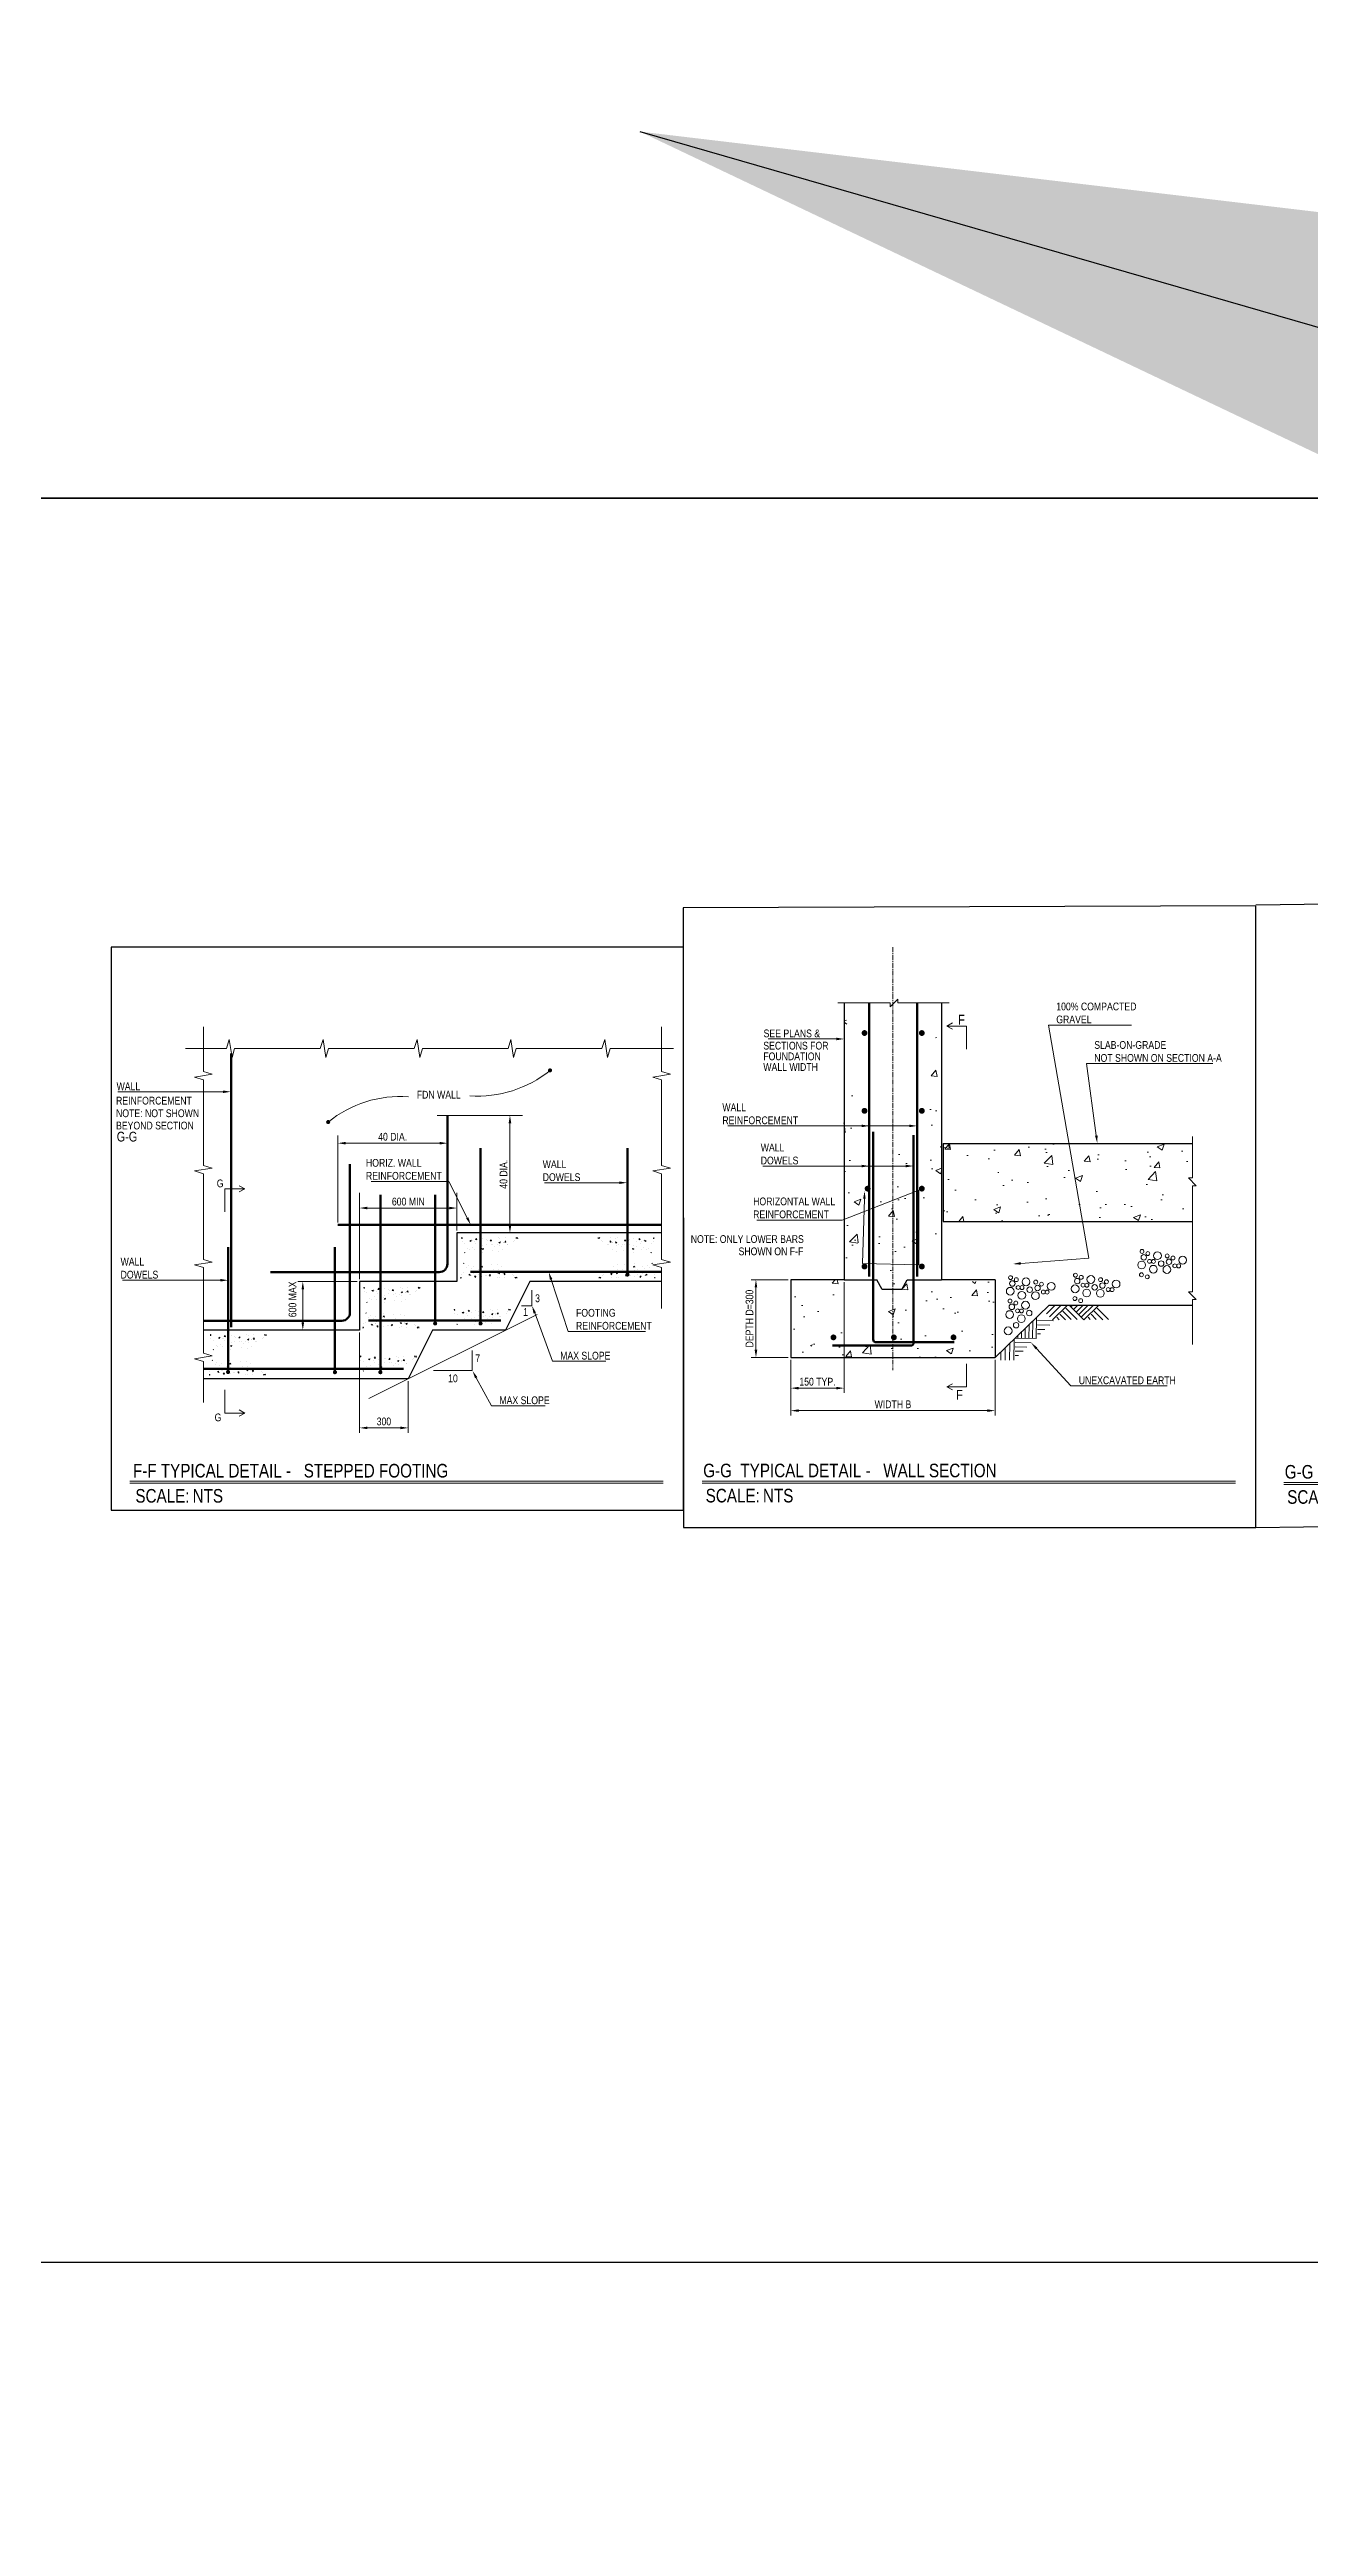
# Model space of a CAD drawing. Header units: millimetres. Extents: x -31954 to 493870, y 99509 to 604061.
# Drawn here: x 394642 to 397881, y 439497 to 445863 of the extents above; entities that cross this region are included whole.
import ezdxf
from ezdxf import colors
from ezdxf.entities.mleader import LeaderData, LeaderLine
from ezdxf.math import Vec2, Vec3

# ---------------------------------------------------------------- set-up
doc = ezdxf.new("R2010")
doc.units = ezdxf.units.MM
doc.header["$LTSCALE"] = 10
doc.linetypes.add('Center', pattern=[2, 1.25, -0.25, 0.25, -0.25])
for name, color, linetype, lineweight in [('A-ANNOTATIONS', 1, 'Continuous', 9), ('S-ANNOTATIONS', 1, 'Continuous', 9), ('S-FOOTING', 2, 'Continuous', 25), ('S-FOUNDATION', 1, 'Continuous', 25), ('S-GRID', 6, 'Center', 9), ('S-HATCH', 9, 'Continuous', 0), ('S-REINF', 6, 'Continuous', 60), ('S-STEEL INSTRUCTIONS', 170, 'Continuous', 9)]:
    doc.layers.add(name, color=color, linetype=linetype, lineweight=lineweight)
doc.styles.add('001 Title Text', font='arial.ttf', dxfattribs={"width": 0.8, "height": 3.5})
doc.styles.add('Anno Text High', font='arial.ttf', dxfattribs={"width": 0.8, "height": 2.5})
doc.styles.add('AnnoText', font='arial.ttf', dxfattribs={"width": 0.8, "height": 2})
doc.styles.add('Revit_Arial', font='arial.ttf')
doc.dimstyles.new('DIM', dxfattribs={"dimscale": 1000, "dimtxt": 2, "dimasz": 2, "dimexe": 0.787402, "dimexo": 0.492126, "dimtad": 1, "dimdec": 0, "dimzin": 0, "dimdsep": 46, "dimtxsty": 'Revit_Arial', "dimcen": 0, "dimazin": 0, "dimtfac": 1, "dimtdec": 0, "dimtix": 1, "dimtmove": 0, "dimatfit": 3, "dimfxl": 1, "dimtvp": 1, "dimtfill": 1, "dimtolj": 1, "dimtzin": 0, "dimarcsym": 2})
pattern_1 = [(50, (389670.12, 365782.84), (179.31505, -15.68803), [18.75, -206.25]), (355, (389670.12, 365782.84), (-34.68783, 188.04803), [15, -165]), (100.4514, (389685.06, 365781.53), (144.62735, 172.3599), [15.93505, -175.28553]), (46.1842, (389670.12, 365832.84), (266.81026, -41.37975), [28.125, -309.375]), (96.6356, (389692.35, 365829.4), (233.6657, 243.5295), [23.9026, -262.92825]), (351.1842, (389670.12, 365832.84), (233.6655, 243.52965), [22.5, -247.5]), (21, (389695.12, 365820.34), (149.22676, -100.65472), [18.75, -206.25]), (326, (389695.12, 365820.34), (60.82883, 181.2875), [15, -165]), (71.4514, (389707.55, 365811.95), (210.05566, 80.63262), [15.93505, -175.28553]), (37.5, (389670.117, 365782.84), (3.039964, 83.223463), [0, -163, 0, -167.5, 0, -165.625]), (7.5, (389670.12, 365782.84), (65.76738, 98.60293), [0, -95.5, 0, -159.25, 0, -63.125]), (327.5, (389614.37, 365782.84), (133.45561, -5.63872), [0, -62.5, 0, -195, 0, -258.75]), (317.5, (389589.37, 365782.84), (145.79654, 25.02625), [0, -81.25, 0, -129.5, 0, -183.75])]

# ---------------------------------------------------------------- blocks, each defined once
blk = doc.blocks.new('*X326')
at = {"color": 0}
for p, q in [((1180.71, 907.05), (1180.75, 907.09)), ((1180.71, 906.87), (1180.87, 906.86)), ((1180.81, 906.07), (1180.81, 906.07)), ((1180.87, 906.86), (1180.83, 907.09)), ((1181.47, 905.69), (1181.47, 905.69)), ((1182.74, 906.27), (1183.09, 906.4)), ((1182.74, 906.27), (1182.99, 906.1)), ((1182.99, 906.1), (1183.09, 906.4)), ((1183.27, 904.72), (1183.27, 904.72)), ((1183.33, 906.39), (1183.33, 906.39)), ((1183.86, 906), (1183.86, 906)), ((1183.89, 906), (1183.89, 906)), ((1184.14, 905.58), (1184.14, 905.58)), ((1184.16, 906.57), (1184.4, 906.86)), ((1184.16, 906.57), (1184.46, 906.55)), ((1184.46, 906.54), (1184.4, 906.86)), ((1185.09, 904.91), (1185.09, 904.91)), ((1185.11, 906.16), (1185.11, 906.16)), ((1185.87, 905.1), (1185.87, 905.1)), ((1185.93, 906.76), (1185.93, 906.76)), ((1186.81, 906.51), (1186.81, 906.51)), ((1186.81, 905.47), (1186.81, 905.47)), ((1187.01, 906.41), (1187.01, 906.41)), ((1187.74, 906.26), (1187.99, 906.55)), ((1187.74, 906.26), (1188.04, 906.23)), ((1188.04, 906.23), (1187.99, 906.54)), ((1188, 905.41), (1188, 905.41)), ((1188.44, 905.45), (1188.44, 905.45)), ((1188.85, 904.85), (1188.85, 904.85)), ((1189.47, 905.35), (1189.47, 905.35)), ((1189.72, 907.01), (1189.72, 907.01)), ((1189.92, 905.87), (1190.27, 906)), ((1189.92, 905.87), (1190.17, 905.7)), ((1190.1, 905.02), (1190.1, 905.02)), ((1190.17, 906.83), (1190.17, 906.83)), ((1190.17, 905.7), (1190.27, 906)), ((1190.92, 905.91), (1190.92, 905.91)), ((1190.96, 905.77), (1190.96, 905.77)), ((1191.33, 905.94), (1191.57, 906.23)), ((1191.33, 905.94), (1191.63, 905.92)), ((1191.42, 906.99), (1191.42, 906.99)), ((1191.63, 905.92), (1191.57, 906.23)), ((1192, 905.27), (1192, 905.27)), ((1192.14, 905.24), (1192.14, 905.24)), ((1193.56, 906.14), (1193.56, 906.14)), ((1193.84, 906.41), (1193.84, 906.41)), ((1194.11, 906.9), (1194.3, 907.09)), ((1194.11, 906.9), (1194.56, 906.83)), ((1194.56, 906.83), (1194.53, 907.09)), ((1181.43, 903.33), (1181.51, 903.41)), ((1181.52, 903.33), (1181.51, 903.41)), ((1182.17, 904.41), (1182.17, 904.41)), ((1182.55, 904.02), (1182.55, 904.02)), ((1183.8, 904.19), (1183.8, 904.19)), ((1185.69, 904.44), (1185.69, 904.44)), ((1185.72, 904.26), (1186.07, 904.39)), ((1185.72, 904.26), (1185.97, 904.09)), ((1185.81, 903.43), (1185.81, 903.43)), ((1185.97, 904.09), (1186.07, 904.39)), ((1188.38, 903.78), (1188.38, 903.78)), ((1189.91, 903.66), (1189.91, 903.66)), ((1190.9, 904.1), (1190.9, 904.1))]:
    blk.add_line(p, q, dxfattribs=at)
blk = doc.blocks.new('Soil-2')
at = {"layer": 'S-HATCH'}
for centre, radius in [((4228.9, 76846.5), 10), ((4228.9, 76846.5), 10), ((4243.9, 76836.5), 5), ((4243.9, 76836.5), 5), ((4218.9, 76781.5), 10), ((4218.9, 76781.5), 10), ((4218.9, 76806.5), 5), ((4218.9, 76806.5), 5), ((4223.9, 76821.5), 5), ((4223.9, 76821.5), 5), ((4233.9, 76811.5), 7.07), ((4233.9, 76811.5), 7.07), ((4233.9, 76771.5), 5), ((4233.9, 76771.5), 5), ((4238.9, 76791.5), 7.07), ((4238.9, 76791.5), 7.07), ((4243.9, 76826.5), 5), ((4243.9, 76826.5), 5), ((4253.9, 76806.5), 10), ((4253.9, 76806.5), 10), ((4253.9, 76771.5), 10), ((4253.9, 76771.5), 10), ((4278.9, 76781.5), 10), ((4278.9, 76781.5), 10), ((4293.9, 76771.5), 5), ((4293.9, 76771.5), 5), ((4298.9, 76791.5), 7.07), ((4298.9, 76791.5), 7.07), ((4313.9, 76771.5), 10), ((4313.9, 76771.5), 10), ((4208.9, 76741.5), 5), ((4213.9, 76756.5), 5), ((4213.9, 76756.5), 5), ((4223.9, 76746.5), 7.07), ((4223.9, 76746.5), 7.07), ((4233.9, 76761.5), 5), ((4233.9, 76761.5), 5), ((4243.9, 76741.5), 10), ((4243.9, 76741.5), 10), ((4268.9, 76741.5), 5), ((4268.9, 76741.5), 5), ((4273.9, 76756.5), 5), ((4273.9, 76756.5), 5), ((4283.9, 76746.5), 7.07), ((4283.9, 76746.5), 7.07), ((4293.9, 76761.5), 5), ((4293.9, 76761.5), 5), ((4303.9, 76741.5), 10), ((4303.9, 76741.5), 10), ((4330.9, 76758.5), 7.07), ((4330.9, 76758.5), 7.07), ((4345.9, 76738.5), 10), ((4345.9, 76738.5), 10)]:
    blk.add_circle(centre, radius, dxfattribs=at)
blk = doc.blocks.new('Soil-3')
at = {"layer": 'S-HATCH'}
for centre, radius in [((21, 57.7), 10), ((21, 57.7), 10), ((21.8, 92.7), 5), ((26.4, 77.6), 7.07), ((26.4, 77.6), 7.07), ((36.7, 87.3), 5), ((36.7, 87.3), 5), ((41.2, 67.2), 5), ((41.2, 67.2), 5), ((51.2, 67), 5), ((51.2, 67), 5), ((61.5, 81.8), 10), ((61.5, 81.8), 10), ((71.1, 61.6), 7.07), ((71.1, 61.6), 7.07), ((86.5, 81.2), 5), ((86.5, 81.2), 5), ((91.2, 66.1), 7.07), ((91.2, 66.1), 7.07), ((101.4, 75.9), 5), ((101.4, 75.9), 5), ((126.3, 70.3), 10), ((126.3, 70.3), 10), ((20.4, 32.7), 5), ((20.4, 32.7), 5), ((35.3, 27.4), 5), ((35.3, 27.4), 5), ((50.8, 47), 10), ((50.8, 47), 10), ((85.8, 46.2), 10), ((85.8, 46.2), 10), ((106, 55.8), 5), ((106, 55.8), 5), ((116, 55.5), 5), ((116, 55.5), 5)]:
    blk.add_circle(centre, radius, dxfattribs=at)

msp = doc.modelspace()

# ---------------------------------------------------------------- hatches: boundary and pattern name
at = {"layer": 'S-HATCH'}
h = msp.add_hatch(dxfattribs=at)
h.set_pattern_fill('AR-CONC', color=256, scale=25, style=0)
h.set_pattern_definition(pattern_1)
edge = h.paths.add_edge_path()
edge.add_line((396684.6, 443412.7), (396684.6, 442701.5))
edge.add_line((396954.1, 443412.7), (396822.7, 443412.7))
edge.add_line((396822.7, 443412.7), (396822.7, 443422.8))
edge.add_line((396822.7, 443422.8), (396802.5, 443402.6))
edge.add_line((396802.5, 443402.6), (396802.5, 443412.7))
edge.add_line((396802.5, 443412.7), (396668, 443412.7))
edge.add_line((396934.6, 443412.7), (396934.6, 442701.5))
edge.add_line((396832.6, 442676.5), (396782.6, 442676.5))
h = msp.add_hatch(dxfattribs=at)
h.set_pattern_fill('AR-CONC', color=256, scale=25, style=0)
h.set_pattern_definition(pattern_1)
edge = h.paths.add_edge_path()
edge.add_line((396939, 442851.3), (397579.6, 442851.3))
edge.add_line((396939, 443051.3), (396939, 442851.3))
edge.add_line((396939, 443051.3), (397579.6, 443051.3))
edge.add_line((397579.6, 443069.4), (397579.6, 442963.1))
edge.add_line((397579.6, 442963.1), (397569.5, 442963.1))
edge.add_line((397569.5, 442963.1), (397589.7, 442942.9))
edge.add_line((397589.7, 442942.9), (397579.6, 442942.9))
edge.add_line((397579.6, 442942.9), (397579.6, 442827.4))
h = msp.add_hatch(dxfattribs=at)
h.set_pattern_fill('AR-CONC', color=256, scale=25, style=0)
h.set_pattern_definition(pattern_1)
edge = h.paths.add_edge_path()
edge.add_line((396547.2, 442701.5), (396547.2, 442501.5))
edge.add_line((396684.6, 442701.5), (396547.2, 442701.5))
edge.add_line((396832.6, 442676.5), (396782.6, 442676.5))
edge.add_line((397072.7, 442701.5), (396934.6, 442701.5))
edge.add_line((397072.7, 442701.5), (397072.7, 442501.5))
edge.add_line((396547.2, 442501.5), (397072.7, 442501.5))

# ---------------------------------------------------------------- linework, layer by layer
at = {"layer": 'A-ANNOTATIONS'}
for p, q in [((395670.9, 443123.7), (395837.9, 443123.7)), ((395825.4, 443103.7), (395825.4, 442841.6)), ((395383.4, 442848.7), (395383.4, 443064.8)), ((395403.4, 443052.3), (395644.6, 443052.3)), ((395664.6, 443022.9), (395664.6, 443064.8)), ((395695.6, 442821.6), (395837.9, 442821.6)), ((395432.8, 442696.6), (395280.5, 442696.6)), ((395293, 442676.6), (395293, 442591.6)), ((395432.8, 442571.6), (395280.5, 442571.6))]:
    msp.add_line(p, q, dxfattribs=at)
for points in [[(395822.1, 443103.7), (395828.8, 443103.7), (395825.4, 443123.7)], [(395403.4, 443055.7), (395403.4, 443049), (395383.4, 443052.3)], [(395644.6, 443055.7), (395644.6, 443049), (395664.6, 443052.3)], [(395822.1, 442841.6), (395828.8, 442841.6), (395825.4, 442821.6)], [(395289.7, 442676.6), (395296.3, 442676.6), (395293, 442696.6)], [(395289.7, 442591.6), (395296.3, 442591.6), (395293, 442571.6)]]:
    msp.add_solid(points, dxfattribs=at)
at = {"layer": 'Defpoints'}
for points in [[(392989.9, 444709.7), (401632.2, 444709.7), (401632.2, 449243.1), (392989.9, 449243.1)], [(392989.9, 440176.4), (401632.2, 440176.4), (401632.2, 444709.7), (392989.9, 444709.7)], [(396271.3, 442064.3), (397742.5, 442064.3), (397742.5, 443662.2), (396270.3, 443657.3)], [(394800.1, 442108.9), (396271.3, 442108.9), (396271.3, 443555.8), (394800.1, 443555.8)]]:
    msp.add_lwpolyline(points, close=True, dxfattribs=at)
msp.add_lwpolyline([(397742.5, 442064.3), (399702.9, 442092.2), (399734.6, 443691.7), (397742.5, 443663.8)], dxfattribs=at)
at = {"layer": 'S-ANNOTATIONS'}
for p, q in [((395037.7, 443351.2), (395037.7, 443236.2)), ((396215.4, 443351.2), (396215.4, 443236.2)), ((395060.4, 443229.4), (395014.7, 443222.3)), ((395014.7, 443222.3), (395037.7, 443215.1)), ((395037.7, 443236.2), (395060.4, 443229.4)), ((395037.7, 443215.1), (395037.7, 443109.9)), ((396238.2, 443229.4), (396192.4, 443222.3)), ((396192.4, 443222.3), (396215.4, 443215.1)), ((396215.4, 443236.2), (396238.2, 443229.4)), ((396215.4, 443215.1), (396215.4, 443109.9)), ((395037.7, 443109.9), (395037.7, 442994.9)), ((395857.3, 443123.7), (395638.1, 443123.7)), ((396215.4, 443109.9), (396215.4, 442994.9)), ((395383.4, 443072.4), (395383.4, 442858.4)), ((395060.4, 442988.1), (395014.7, 442981)), ((395014.7, 442981), (395037.7, 442973.8)), ((395037.7, 442994.9), (395060.4, 442988.1)), ((395037.7, 442973.8), (395037.7, 442868.6)), ((396238.2, 442988.1), (396192.4, 442981)), ((396192.4, 442981), (396215.4, 442973.8)), ((396215.4, 442994.9), (396238.2, 442988.1)), ((396215.4, 442973.8), (396215.4, 442868.6)), ((395439, 442924.7), (395439, 442710.7)), ((395439, 442702.8), (395439, 442898.2)), ((395669.3, 442885.7), (395459, 442885.7)), ((395689.3, 442924.7), (395689.3, 442831.1)), ((395689.3, 442827.8), (395689.3, 442898.2)), ((395037.7, 442868.6), (395037.7, 442753.6)), ((396215.4, 442868.6), (396215.4, 442753.6)), ((395060.4, 442746.8), (395014.7, 442739.8)), ((395014.7, 442739.8), (395037.7, 442732.5)), ((395037.7, 442753.6), (395060.4, 442746.8)), ((395037.7, 442732.5), (395037.7, 442627.3)), ((396238.2, 442746.8), (396192.4, 442739.8)), ((396192.4, 442739.8), (396215.4, 442732.5)), ((396215.4, 442753.6), (396238.2, 442746.8)), ((396215.4, 442732.5), (396215.4, 442627.3)), ((396540.9, 442701.5), (396445.3, 442701.5)), ((396684.6, 442695.3), (396684.6, 442410.3)), ((395855, 442634.1), (395881.9, 442634.1)), ((395881.9, 442634.1), (395881.9, 442674.7)), ((396457.8, 442521.5), (396457.8, 442681.5)), ((395037.7, 442627.3), (395037.7, 442512.3)), ((395439, 442566.2), (395439, 442332)), ((395439, 442565.3), (395439, 442308.1)), ((395895, 442611.9), (395462.4, 442395.8)), ((395060.4, 442505.6), (395014.7, 442498.5)), ((395037.7, 442512.3), (395060.4, 442505.6)), ((395728.3, 442467.8), (395728.3, 442519.3)), ((396540.9, 442501.5), (396445.3, 442501.5)), ((395014.7, 442498.5), (395037.7, 442491.2)), ((395037.7, 442491.2), (395037.7, 442386)), ((395564, 442440.3), (395564, 442308.1)), ((395628.7, 442467.8), (395728.3, 442467.8)), ((396547.2, 442495.3), (396547.2, 442352.4)), ((396547.2, 442495.3), (396547.2, 442410.3)), ((397072.7, 442495.3), (397072.7, 442352.4)), ((395564, 442436.8), (395564, 442332)), ((396567.2, 442422.8), (396664.6, 442422.8)), ((395544, 442320.6), (395459, 442320.6)), ((396567.2, 442364.9), (397052.7, 442364.9)), ((394848.6, 442183.5), (396219.4, 442183.5)), ((396319.8, 442183.5), (397690.6, 442183.5)), ((394848.6, 442178.6), (396219.4, 442178.6)), ((396319.8, 442178.6), (397690.6, 442178.6)), ((397814.5, 442180), (399185.4, 442180)), ((397814.5, 442175.1), (399185.4, 442175.1))]:
    msp.add_line(p, q, dxfattribs=at)
for points in [[(396954.1, 443412.7), (396822.7, 443412.7), (396822.7, 443422.8), (396802.5, 443402.6), (396802.5, 443412.7), (396668, 443412.7)], [(396948.2, 443353.3), (396962.9, 443361.3)], [(396948.2, 443353.3), (396998.9, 443353.3), (396998.9, 443293.9)], [(396948.2, 443353.3), (396962.9, 443345.4)], [(396245.6, 443295.4), (396083, 443295.4), (396076.2, 443272.7), (396069.1, 443318.4), (396061.9, 443295.4), (395956.7, 443295.4), (395841.7, 443295.4), (395834.9, 443272.7), (395827.8, 443318.4), (395820.6, 443295.4), (395715.4, 443295.4), (395600.4, 443295.4), (395593.6, 443272.7), (395586.6, 443318.4), (395579.3, 443295.4), (395474.1, 443295.4), (395359.1, 443295.4), (395352.4, 443272.7), (395345.3, 443318.4), (395338, 443295.4), (395232.8, 443295.4), (395117.8, 443295.4), (395111.1, 443272.7), (395104, 443318.4), (395096.7, 443295.4), (394991.6, 443295.4)], [(397579.6, 443069.4), (397579.6, 442963.1), (397569.5, 442963.1), (397589.7, 442942.9), (397579.6, 442942.9), (397579.6, 442827.4)], [(395143.7, 442935.1), (395093, 442935.1), (395093, 442875.6)], [(395143.7, 442935.1), (395129, 442943)], [(395143.7, 442935.1), (395129, 442927.2)], [(397579.6, 442827.4), (397579.6, 442670.7), (397569.5, 442670.7), (397589.7, 442650.5), (397579.6, 442650.5), (397579.6, 442535)], [(396948.2, 442426.1), (396998.9, 442426.1), (396998.9, 442485.6)], [(395143.7, 442358.7), (395093, 442358.7), (395093, 442418.2)], [(396948.2, 442426.1), (396962.9, 442434)], [(396948.2, 442426.1), (396962.9, 442418.2)], [(395143.7, 442358.7), (395129, 442366.6)], [(395143.7, 442358.7), (395129, 442350.8)]]:
    msp.add_lwpolyline(points, dxfattribs=at)
at = {"layer": 'S-ANNOTATIONS', "const_width": 5.21}
for points in [[(395931.1, 443239.4, 1), (395925.9, 443239.4, 1)], [(395355.6, 443106.7, 1), (395360.8, 443106.7, 1)]]:
    msp.add_lwpolyline(points, format="xyb", close=True, dxfattribs=at)
at = {"layer": 'S-ANNOTATIONS'}
for centre, start, end in [((395742.2, 443469.8), 266.17824, 308.95044), ((395544.5, 442876.2), 86.17824, 128.95044)]:
    msp.add_arc(centre, 296.3, start, end, dxfattribs=at)
for points in [[(395459, 442889), (395459, 442882.3), (395439, 442885.7)], [(395669.3, 442889), (395669.3, 442882.3), (395689.3, 442885.7)], [(396454.4, 442681.5), (396461.1, 442681.5), (396457.8, 442701.5)], [(396454.4, 442521.5), (396461.1, 442521.5), (396457.8, 442501.5)], [(396567.2, 442426.1), (396567.2, 442419.4), (396547.2, 442422.8)], [(396664.6, 442426.1), (396664.6, 442419.4), (396684.6, 442422.8)], [(395459, 442324), (395459, 442317.3), (395439, 442320.6)], [(395544, 442324), (395544, 442317.3), (395564, 442320.6)], [(396567.2, 442368.3), (396567.2, 442361.6), (396547.2, 442364.9)], [(397052.7, 442368.3), (397052.7, 442361.6), (397072.7, 442364.9)]]:
    msp.add_solid(points, dxfattribs=at)
at = {"layer": 'S-FOOTING'}
for p, q in [((395689.3, 442821.6), (395689.3, 442696.6)), ((396215.4, 442821.6), (395689.3, 442821.6)), ((395689.3, 442696.6), (395439, 442696.6)), ((395439, 442696.6), (395439, 442571.6)), ((395876.8, 442696.6), (395814.3, 442571.6)), ((396215.4, 442696.6), (395876.8, 442696.6)), ((396684.6, 442701.5), (396547.2, 442701.5)), ((396547.2, 442701.5), (396547.2, 442501.5)), ((396547.2, 442701.5), (396547.2, 442501.5)), ((396684.6, 442701.5), (396768.7, 442701.5)), ((396782.6, 442676.5), (396768.7, 442701.5)), ((396832.6, 442676.5), (396846.5, 442701.5)), ((396846.5, 442701.5), (396934.6, 442701.5)), ((397072.7, 442701.5), (396934.6, 442701.5)), ((397072.7, 442701.5), (397072.7, 442501.5)), ((396832.6, 442676.5), (396782.6, 442676.5)), ((397072.7, 442501.5), (397211.1, 442636.4)), ((397211.1, 442636.4), (397579.6, 442636.4)), ((395439, 442571.6), (395037.7, 442571.6)), ((395626.5, 442571.6), (395564, 442446.6)), ((395814.3, 442571.6), (395626.5, 442571.6)), ((396547.2, 442501.5), (397072.7, 442501.5)), ((395564, 442446.6), (395037.7, 442446.6))]:
    msp.add_line(p, q, dxfattribs=at)
at = {"layer": 'S-FOUNDATION'}
for p, q in [((396684.6, 443412.7), (396684.6, 442701.5)), ((396934.6, 443412.7), (396934.6, 442701.5)), ((396939, 443051.3), (396939, 442851.3)), ((396939, 443051.3), (397579.6, 443051.3)), ((396939, 442851.3), (397579.6, 442851.3))]:
    msp.add_line(p, q, dxfattribs=at)
at = {"layer": 'S-GRID'}
msp.add_line((396809.9, 443555.8), (396809.9, 442469.3), dxfattribs=at)
at = {"layer": 'S-HATCH'}
for p, q in [((397226.9, 442636.4), (397204.5, 442614)), ((397242.7, 442636.4), (397212.4, 442606.1)), ((397258.5, 442636.4), (397220.3, 442598.2)), ((397254.7, 442628.5), (397283.7, 442599.5)), ((397262.6, 442636.4), (397300.7, 442598.2)), ((397271.9, 442636.4), (397267.2, 442631.8)), ((397285.3, 442636.4), (397273.9, 442625.1)), ((397298.7, 442636.4), (397280.6, 442618.4)), ((397312.1, 442636.4), (397287.3, 442611.7)), ((397325.5, 442636.4), (397294, 442604.9)), ((397338.9, 442636.4), (397300.7, 442598.2)), ((397335.1, 442628.5), (397364.1, 442599.5)), ((397140.6, 442567.1), (397140.4, 442551.1)), ((397150.2, 442576.5), (397149.8, 442550.9)), ((397159.8, 442585.9), (397159.3, 442550.8)), ((397169.4, 442595.2), (397168.8, 442550.7)), ((397179, 442604.6), (397178.3, 442550.6)), ((397181.4, 442573.9), (397200.2, 442573.7)), ((397181.6, 442585.1), (397213.2, 442584.7)), ((397181.7, 442596.2), (397222.8, 442595.7)), ((397231, 442604.8), (397237.6, 442598.2)), ((397238.9, 442612.7), (397253.3, 442598.2)), ((397246.8, 442620.6), (397267.9, 442599.5)), ((397311.4, 442604.8), (397316.8, 442599.5)), ((397319.3, 442612.7), (397332.6, 442599.5)), ((397327.2, 442620.6), (397349.6, 442598.2)), ((397087.4, 442515.3), (397087.2, 442494.9)), ((397098.7, 442526.4), (397098.3, 442494.7)), ((397110.1, 442537.4), (397109.5, 442494.6)), ((397121.4, 442548.4), (397120.7, 442494.4)), ((397123.7, 442506.6), (397133, 442506.5)), ((397123.9, 442517.8), (397144.3, 442517.5)), ((397124, 442528.9), (397153.9, 442528.5)), ((397124.1, 442540.1), (397165.2, 442539.6)), ((397124.3, 442551.3), (397178.3, 442550.6)), ((397131, 442557.8), (397130.9, 442551.2)), ((397181.3, 442562.7), (397188.9, 442562.6))]:
    msp.add_line(p, q, dxfattribs=at)
at = {"layer": 'S-REINF'}
for p, q in [((395664.6, 442741.9), (395664.6, 443123.7)), ((395749.9, 442589), (395749.9, 443039.5)), ((396127.6, 442714.8), (396127.6, 443039.5)), ((395414.3, 442616.9), (395414.3, 442998.7)), ((395492.4, 442463.7), (395492.4, 442919.3)), ((395633.2, 442589.1), (395633.2, 442919.3)), ((395383.4, 442842.5), (396215.4, 442842.5)), ((395100.9, 442464.2), (395100.9, 442785.5)), ((395375.6, 442463.7), (395375.6, 442785.5)), ((395210, 442721), (395643.8, 442721)), ((395724.3, 442722), (396215.4, 442722)), ((395037.7, 442596), (395393.5, 442596)), ((395461.7, 442597), (395801.6, 442597)), ((395037.7, 442472), (395551.4, 442472))]:
    msp.add_line(p, q, dxfattribs=at)
for points in [[(396749, 442709.3), (396749, 443412.7)], [(396872, 442709.3), (396872, 443412.7)], [(395108.5, 442579.3), (395108.5, 443282.8)]]:
    msp.add_lwpolyline(points, dxfattribs=at)
for points, const_width in [([(396740.6, 443335.5, -1), (396733.1, 443335.5, -1)], 7.5), ([(396880.4, 443335.5, 1), (396887.9, 443335.5, 1)], 7.5), ([(396740.6, 443135.5, -1), (396733.1, 443135.5, -1)], 7.5), ([(396880.4, 443135.5, 1), (396887.9, 443135.5, 1)], 7.5), ([(396748.6, 442935.5, -1), (396741.1, 442935.5, -1)], 7.5), ([(396880.4, 442935.5, 1), (396887.9, 442935.5, 1)], 7.5), ([(396125, 442714.8, 1), (396130.2, 442714.8, 1)], 5.21), ([(396740.6, 442735.5, -1), (396733.1, 442735.5, -1)], 7.5), ([(396880.4, 442735.5, 1), (396887.9, 442735.5, 1)], 7.5), ([(395630.6, 442589.1, 1), (395635.8, 442589.1, 1)], 5.21), ([(395747.3, 442589, 1), (395752.5, 442589, 1)], 5.21), ([(396660.7, 442553.2, -1), (396653.2, 442553.2, -1)], 7.5), ([(396816.1, 442553.2, -1), (396808.6, 442553.2, -1)], 7.5), ([(396969.3, 442553.2, -1), (396961.8, 442553.2, -1)], 7.5), ([(395098.3, 442464.2, 1), (395103.6, 442464.2, 1)], 5.21), ([(395373, 442463.7, 1), (395378.2, 442463.7, 1)], 5.21), ([(395489.8, 442463.7, 1), (395495, 442463.7, 1)], 5.21)]:
    msp.add_lwpolyline(points, format="xyb", close=True, dxfattribs=dict(at, const_width=const_width))
for points in [[(396759.1, 443081.6), (396759.1, 442547.8, 0.414214), (396766.3, 442540.6), (396967.7, 442540.6)], [(396863, 443073.1), (396863, 442539.3, -0.414214), (396855.8, 442532.1), (396654.4, 442532.1)]]:
    msp.add_lwpolyline(points, format="xyb", dxfattribs=at)
for centre in [(395643.8, 442741.9), (395393.5, 442616.9)]:
    msp.add_arc(centre, 20.8, 270, 0, dxfattribs=at)

# ---------------------------------------------------------------- block references
at = {"layer": 'S-HATCH'}
for p, xscale, yscale, zscale in [((383402.2, 433361.1), 10.41666666656965, 10.41666666656965, 10.41666666656965), ((408495.5, 433361.1), -10.41666666656965, 10.41666666604578, 10.41666666666667), ((383150.6, 433233.2), 10.41666666656965, 10.41666666656965, 10.41666666656965), ((383382.7, 433176.8), 10.41666666656965, 10.41666666656965, 10.41666666656965), ((382755.9, 433111.8), 10.41666666656965, 10.41666666656965, 10.41666666656965), ((383141.6, 433056.6), 10.41666666656965, 10.41666666656965, 10.41666666656965)]:
    msp.add_blockref('*X326', p, dxfattribs=dict(at, xscale=xscale, yscale=yscale, zscale=zscale))
for p in [(397428.3, 442681.4), (397257.2, 442620.3)]:
    msp.add_blockref('Soil-3', p, dxfattribs=at)
at = {"layer": 'S-HATCH', "rotation": 180}
for p, xscale, yscale, zscale in [((383399.7, 452154), -10.41666666656965, 10.41666666604578, 10.41666666666667), ((408498, 452154), 10.41666666656965, 10.41666666656965, 10.41666666656965), ((383148.1, 452026.1), -10.41666666656965, 10.41666666604578, 10.41666666666667), ((382753.4, 451904.7), -10.41666666656965, 10.41666666604578, 10.41666666666667)]:
    msp.add_blockref('*X326', p, dxfattribs=dict(at, xscale=xscale, yscale=yscale, zscale=zscale))
at = {"layer": 'S-HATCH', "rotation": 268.7118894288153}
msp.add_blockref('Soil-2', (320484.7, 448639.8), dxfattribs=at)

# ---------------------------------------------------------------- texts
at = {"layer": 'A-ANNOTATIONS', "insert": (395524, 443068.8), "char_height": 20, "attachment_point": 5, "style": 'AnnoText'}
msp.add_mtext('40 DIA.', dxfattribs=at)
at = {"layer": 'A-ANNOTATIONS', "char_height": 20, "attachment_point": 5, "rotation": 90, "style": 'AnnoText'}
for s, insert in [('40 DIA.', (395809, 442972.6)), ('600 MAX', (395266.6, 442651))]:
    msp.add_mtext(s, dxfattribs=dict(at, insert=insert))
at = {"layer": 'S-ANNOTATIONS', "width": 0.8}
for s, height, style, p in [('F', 25, 'Anno Text High', (396977.7, 443357.3)), ('REINFORCEMENT', 20, 'AnnoText', (394812.9, 443151.7)), ('NOTE: NOT SHOWN', 20, 'AnnoText', (394812.9, 443119.3)), ('FDN WALL', 20, 'AnnoText', (395586, 443166.9)), ('BEYOND SECTION ', 20, 'AnnoText', (394812.9, 443087.7)), ('G', 20, 'AnnoText', (395071.9, 442939)), ('NOTE: ONLY LOWER BARS', 20, 'AnnoText', (396290.2, 442795.9)), ('SHOWN ON F-F', 20, 'AnnoText', (396413.1, 442764.3)), ('1', 20, 'AnnoText', (395859.4, 442608.6)), ('3', 20, 'AnnoText', (395890.1, 442643.7)), ('7', 20, 'AnnoText', (395736.4, 442489.6)), ('10', 20, 'AnnoText', (395666.5, 442437.9)), ('F', 25, 'Anno Text High', (396972.3, 442393)), ('G', 20, 'AnnoText', (395066.4, 442337.6)), ('F-F TYPICAL DETAIL -   STEPPED FOOTING', 35, '001 Title Text', (394856.4, 442193.1)), ('G-G  TYPICAL DETAIL -   WALL SECTION', 35, '001 Title Text', (396322.2, 442193.6)), ('G-G  TYPICAL DETAIL - SPREAD FOOTING', 35, '001 Title Text', (397817, 442190.2)), ('SCALE:', 35, '001 Title Text', (394862.7, 442128.5)), ('SCALE:', 35, '001 Title Text', (396328.6, 442129)), ('SCALE:', 35, '001 Title Text', (397823.3, 442125.5))]:
    msp.add_text(s, height=height, dxfattribs=dict(at, style=style)).set_placement(p)
at = {"layer": 'S-ANNOTATIONS', "insert": (396476.7, 443313), "char_height": 20, "width": 168.489, "attachment_point": 1, "line_spacing_factor": 0.823534, "style": 'AnnoText'}
msp.add_mtext('\\W0.8000;SECTIONS FOR FOUNDATION WALL WIDTH', dxfattribs=at)
at = {"layer": 'S-ANNOTATIONS'}
for s, insert, char_height, attachment_point, style in [('G-G', (394814.7, 443056.3), 25, 7, 'Anno Text High'), ('600 MIN', (395564.2, 442902.1), 20, 5, 'AnnoText'), ('150 TYP.', (396615.9, 442439.2), 20, 5, 'AnnoText'), ('WIDTH B', (396809.9, 442381.2), 20, 5, 'AnnoText'), ('300', (395501.5, 442337.1), 20, 5, 'AnnoText')]:
    msp.add_mtext(s, dxfattribs=dict(at, insert=insert, char_height=char_height, attachment_point=attachment_point, style=style))
at = {"layer": 'S-ANNOTATIONS', "insert": (396441.3, 442601.5), "char_height": 20, "attachment_point": 5, "rotation": 90, "style": 'AnnoText'}
msp.add_mtext('DEPTH D=300', dxfattribs=at)
at = {"layer": 'S-ANNOTATIONS', "style": '001 Title Text', "width": 0.8}
for p in [(395009.8, 442128.5), (396475.7, 442129)]:
    msp.add_attdef('NTS', p, '', height=35, dxfattribs=at)

# ---------------------------------------------------------------- leaders
at = {"layer": 'S-ANNOTATIONS'}
ml = msp.add_multileader_mtext('Standard', dxfattribs=at)
ml.set_content('100% COMPACTED\\PGRAVEL', color=256, style='AnnoText')
ml.set_leader_properties(color=256, linetype='ByLayer', lineweight=-1)
ml.build(insert=Vec2(0, 0))
ml.multileader.update_dxf_attribs({"text_left_attachment_type": 5, "text_right_attachment_type": 5, "dogleg_length": 1, "arrow_head_size": 20, "scale": 10})
ctx = ml.context
ctx.base_point, ctx.scale, ctx.char_height, ctx.arrow_head_size, ctx.landing_gap_size, ctx.plane_origin = Vec3(397219.7, 443355.7), 10, 20, 20, 10, Vec3(397118.4, 442741.8)
ctx.left_attachment, ctx.right_attachment = 5, 5
notes = []
notes.append((ctx, [(0, (1, 1, 0), (397209.7, 443355.7), (1, 0), 10, [(1, [(397118.4, 442741.8), (397313.1, 442757)], 0, [])])]))
ctx.mtext.insert, ctx.mtext.flow_direction = Vec3(397229.7, 443413.7), 5
ml = msp.add_multileader_mtext('Standard', dxfattribs=at)
ml.set_content('SEE PLANS &', color=256, style='AnnoText')
ml.set_leader_properties(color=256, linetype='ByLayer', lineweight=-1)
ml.build(insert=Vec2(0, 0))
ml.multileader.update_dxf_attribs({"text_left_attachment_type": 5, "text_right_attachment_type": 5, "dogleg_length": 1, "arrow_head_size": 20, "scale": 10})
ctx = ml.context
ctx.base_point, ctx.scale, ctx.char_height, ctx.arrow_head_size, ctx.landing_gap_size, ctx.plane_origin = Vec3(396467.4, 443320.2), 10, 20, 20, 10, Vec3(396749.4, 443320.2)
ctx.left_attachment, ctx.right_attachment = 5, 5
notes.append((ctx, [(0, (1, 1, 0), (396641.3, 443320.2), (-1, 0), 10, [(0, [(396684.6, 443320.2)], 0, [])])]))
ctx.mtext.insert, ctx.mtext.flow_direction = Vec3(396477.4, 443344.5), 5
ml = msp.add_multileader_mtext('Standard', dxfattribs=at)
ml.set_content('SLAB-ON-GRADE\\PNOT SHOWN ON SECTION A-A', color=256, style='AnnoText')
ml.set_leader_properties(color=256, linetype='ByLayer', lineweight=-1)
ml.build(insert=Vec2(0, 0))
ml.multileader.update_dxf_attribs({"text_left_attachment_type": 5, "text_right_attachment_type": 5, "dogleg_length": 1, "arrow_head_size": 20, "scale": 10})
ctx = ml.context
ctx.base_point, ctx.scale, ctx.char_height, ctx.arrow_head_size, ctx.landing_gap_size, ctx.plane_origin = Vec3(397317.4, 443256.8), 10, 20, 20, 10, Vec3(397335.3, 443051.9)
ctx.left_attachment, ctx.right_attachment = 5, 5
notes.append((ctx, [(1, (1, 1, 0), (397307.4, 443256.8), (1, 0), 10, [(0, [(397335.3, 443051.9)], 0, [])])]))
ctx.mtext.insert, ctx.mtext.flow_direction = Vec3(397327.4, 443314.8), 5
ml = msp.add_multileader_mtext('Standard', dxfattribs=at)
ml.set_content('WALL', color=256, style='AnnoText')
ml.set_leader_properties(color=256, linetype='ByLayer', lineweight=-1)
ml.build(insert=Vec2(0, 0))
ml.multileader.update_dxf_attribs({"text_left_attachment_type": 5, "text_right_attachment_type": 5, "dogleg_length": 1, "arrow_head_size": 20, "scale": 10})
ctx = ml.context
ctx.base_point, ctx.scale, ctx.char_height, ctx.arrow_head_size, ctx.landing_gap_size, ctx.plane_origin = Vec3(394804.3, 443184.5), 10, 20, 20, 10, Vec3(395183.7, 443184.5)
ctx.left_attachment, ctx.right_attachment = 5, 5
notes.append((ctx, [(0, (1, 1, 0), (394894.1, 443184.5), (-1, 0), 10, [(0, [(395108, 443184.5)], 0, [])])]))
ctx.mtext.insert, ctx.mtext.flow_direction = Vec3(394814.3, 443208.5), 5
ml = msp.add_multileader_mtext('Standard', dxfattribs=at)
ml.set_content('WALL\\PREINFORCEMENT', color=256, style='AnnoText')
ml.set_leader_properties(color=256, linetype='ByLayer', lineweight=-1)
ml.build(insert=Vec2(0, 0))
ml.multileader.update_dxf_attribs({"text_left_attachment_type": 5, "text_right_attachment_type": 5, "dogleg_length": 1, "arrow_head_size": 20, "scale": 10})
ctx = ml.context
ctx.base_point, ctx.scale, ctx.char_height, ctx.arrow_head_size, ctx.landing_gap_size, ctx.plane_origin = Vec3(396361.4, 443096.8), 10, 20, 20, 10, Vec3(396749.4, 443096.8)
ctx.left_attachment, ctx.right_attachment = 5, 5
notes.append((ctx, [(0, (1, 1, 0), (396584.1, 443096.8), (-1, 0), 10, [(0, [(396749.4, 443096.8)], 0, [])])]))
ctx.mtext.insert, ctx.mtext.flow_direction = Vec3(396371.4, 443154.5), 5
ml = msp.add_multileader_mtext('Standard', dxfattribs=at)
ml.set_content('', color=256, style='AnnoText')
ml.set_leader_properties(color=256, linetype='ByLayer', lineweight=-1)
ml.build(insert=Vec2(0, 0))
ml.multileader.update_dxf_attribs({"text_left_attachment_type": 5, "text_right_attachment_type": 5, "dogleg_length": 1, "arrow_head_size": 20, "scale": 10})
ctx = ml.context
ctx.base_point, ctx.scale, ctx.char_height, ctx.arrow_head_size, ctx.landing_gap_size, ctx.plane_origin = Vec3(396719, 443096.8), 10, 20, 20, 10, Vec3(396863, 443096.8)
ctx.left_attachment, ctx.right_attachment = 5, 5
notes.append((ctx, [(0, (1, 1, 0), (396749, 443096.8), (-1, 0), 10, [(0, [(396872, 443096.8)], 0, [])])]))
ctx.mtext.insert, ctx.mtext.flow_direction = Vec3(396729, 443116.8), 5
ml = msp.add_multileader_mtext('Standard', dxfattribs=at)
ml.set_content('HORIZ. WALL\\PREINFORCEMENT', color=256, style='AnnoText')
ml.set_leader_properties(color=256, linetype='ByLayer', lineweight=-1)
ml.build(insert=Vec2(0, 0))
ml.multileader.update_dxf_attribs({"text_left_attachment_type": 5, "text_right_attachment_type": 5, "dogleg_length": 1, "arrow_head_size": 20, "scale": 10})
ctx = ml.context
ctx.base_point, ctx.scale, ctx.char_height, ctx.arrow_head_size, ctx.landing_gap_size, ctx.plane_origin = Vec3(395445.3, 442953.7), 10, 20, 20, 10, Vec3(395724.7, 442842.7)
ctx.left_attachment, ctx.right_attachment = 5, 5
notes.append((ctx, [(0, (1, 1, 0), (395668.1, 442953.7), (-1, 0), 10, [(0, [(395724.7, 442842.7)], 0, [])])]))
ctx.mtext.insert, ctx.mtext.flow_direction = Vec3(395455.3, 443011.8), 5
ml = msp.add_multileader_mtext('Standard', dxfattribs=at)
ml.set_content('WALL\\PDOWELS', color=256, style='AnnoText')
ml.set_leader_properties(color=256, linetype='ByLayer', lineweight=-1)
ml.build(insert=Vec2(0, 0))
ml.multileader.update_dxf_attribs({"text_left_attachment_type": 5, "text_right_attachment_type": 5, "dogleg_length": 1, "arrow_head_size": 20, "scale": 10})
ctx = ml.context
ctx.base_point, ctx.scale, ctx.char_height, ctx.arrow_head_size, ctx.landing_gap_size, ctx.plane_origin = Vec3(396460.1, 442993.6), 10, 20, 20, 10, Vec3(396749.4, 442993.6)
ctx.left_attachment, ctx.right_attachment = 5, 5
notes.append((ctx, [(0, (1, 1, 0), (396584.1, 442993.6), (-1, 0), 10, [(0, [(396749.4, 442993.6)], 0, [])])]))
ctx.mtext.insert, ctx.mtext.flow_direction = Vec3(396470.1, 443051.2), 5
ml = msp.add_multileader_mtext('Standard', dxfattribs=at)
ml.set_content('', color=256, style='AnnoText')
ml.set_leader_properties(color=256, linetype='ByLayer', lineweight=-1)
ml.build(insert=Vec2(0, 0))
ml.multileader.update_dxf_attribs({"text_left_attachment_type": 5, "text_right_attachment_type": 5, "dogleg_length": 1, "arrow_head_size": 20, "scale": 10})
ctx = ml.context
ctx.base_point, ctx.scale, ctx.char_height, ctx.arrow_head_size, ctx.landing_gap_size, ctx.plane_origin = Vec3(396719, 442993.6), 10, 20, 20, 10, Vec3(396863, 442993.6)
ctx.left_attachment, ctx.right_attachment = 5, 5
notes.append((ctx, [(0, (1, 1, 0), (396749, 442993.6), (-1, 0), 10, [(0, [(396863, 442993.6)], 0, [])])]))
ctx.mtext.insert, ctx.mtext.flow_direction = Vec3(396729, 443013.6), 5
ml = msp.add_multileader_mtext('Standard', dxfattribs=at)
ml.set_content('WALL\\PDOWELS', color=256, style='AnnoText')
ml.set_leader_properties(color=256, linetype='ByLayer', lineweight=-1)
ml.build(insert=Vec2(0, 0))
ml.multileader.update_dxf_attribs({"text_left_attachment_type": 5, "text_right_attachment_type": 5, "dogleg_length": 1, "arrow_head_size": 20, "scale": 10})
ctx = ml.context
ctx.base_point, ctx.scale, ctx.char_height, ctx.arrow_head_size, ctx.landing_gap_size, ctx.plane_origin = Vec3(395899.6, 442950.7), 10, 20, 20, 10, Vec3(396126.4, 442950.7)
ctx.left_attachment, ctx.right_attachment = 5, 5
notes.append((ctx, [(0, (1, 1, 0), (396023.6, 442950.7), (-1, 0), 10, [(0, [(396126.4, 442950.7)], 0, [])])]))
ctx.mtext.insert, ctx.mtext.flow_direction = Vec3(395909.6, 443008.4), 5
ml = msp.add_multileader_mtext('Standard', dxfattribs=at)
ml.set_content('HORIZONTAL WALL\\PREINFORCEMENT', color=256, style='AnnoText')
ml.set_leader_properties(color=256, linetype='ByLayer', lineweight=-1)
ml.build(insert=Vec2(0, 0))
ml.multileader.update_dxf_attribs({"text_left_attachment_type": 5, "text_right_attachment_type": 5, "dogleg_length": 1, "arrow_head_size": 20, "scale": 10})
ctx = ml.context
ctx.base_point, ctx.scale, ctx.char_height, ctx.arrow_head_size, ctx.landing_gap_size, ctx.plane_origin = Vec3(396440.6, 442854.6), 10, 20, 20, 10, Vec3(396737, 442929.5)
ctx.left_attachment, ctx.right_attachment = 5, 5
notes.append((ctx, [(0, (1, 1, 0), (396679.1, 442854.6), (-1, 0), 10, [(3, [(396737, 442929.5), (396731.9, 442743.2), (396876.5, 442739.6), (396876.5, 442932)], 0, [])])]))
ctx.mtext.insert, ctx.mtext.flow_direction = Vec3(396450.6, 442912.7), 5
ml = msp.add_multileader_mtext('Standard', dxfattribs=at)
ml.set_content('WALL\\PDOWELS', color=256, style='AnnoText')
ml.set_leader_properties(color=256, linetype='ByLayer', lineweight=-1)
ml.build(insert=Vec2(0, 0))
ml.multileader.update_dxf_attribs({"text_left_attachment_type": 5, "text_right_attachment_type": 5, "dogleg_length": 1, "arrow_head_size": 20, "scale": 10})
ctx = ml.context
ctx.base_point, ctx.scale, ctx.char_height, ctx.arrow_head_size, ctx.landing_gap_size, ctx.plane_origin = Vec3(394814.6, 442700.1), 10, 20, 20, 10, Vec3(395168.9, 442700.1)
ctx.left_attachment, ctx.right_attachment = 5, 5
notes.append((ctx, [(0, (1, 1, 0), (394938.6, 442700.1), (-1, 0), 10, [(0, [(395101.1, 442700.1)], 0, [])])]))
ctx.mtext.insert, ctx.mtext.flow_direction = Vec3(394824.6, 442757.8), 5
ml = msp.add_multileader_mtext('Standard', dxfattribs=at)
ml.set_content('FOOTING\\PREINFORCEMENT', color=256, style='AnnoText')
ml.set_leader_properties(color=256, linetype='ByLayer', lineweight=-1)
ml.build(insert=Vec2(0, 0))
ml.multileader.update_dxf_attribs({"text_left_attachment_type": 5, "text_right_attachment_type": 5, "dogleg_length": 1, "arrow_head_size": 20, "scale": 10})
ctx = ml.context
ctx.base_point, ctx.scale, ctx.char_height, ctx.arrow_head_size, ctx.landing_gap_size, ctx.plane_origin = Vec3(395985.2, 442568.4), 10, 20, 20, 10, Vec3(395925, 442721.1)
ctx.left_attachment, ctx.right_attachment = 5, 5
notes.append((ctx, [(0, (1, 1, 0), (395975.2, 442568.4), (1, 0), 10, [(0, [(395925, 442721.1)], 0, [])])]))
ctx.mtext.insert, ctx.mtext.flow_direction = Vec3(395995.2, 442626.4), 5
ml = msp.add_multileader_mtext('Standard', dxfattribs=at)
ml.set_content('MAX SLOPE', color=256, style='AnnoText')
ml.set_leader_properties(color=256, linetype='ByLayer', lineweight=-1)
ml.build(insert=Vec2(0, 0))
ml.multileader.update_dxf_attribs({"text_left_attachment_type": 5, "text_right_attachment_type": 5, "dogleg_length": 1, "arrow_head_size": 20, "scale": 10})
ctx = ml.context
ctx.base_point, ctx.scale, ctx.char_height, ctx.arrow_head_size, ctx.landing_gap_size, ctx.plane_origin = Vec3(395944.5, 442491.9), 10, 20, 20, 10, Vec3(395873, 442634.7)
ctx.left_attachment, ctx.right_attachment = 5, 5
notes.append((ctx, [(0, (1, 1, 0), (395934.5, 442491.9), (1, 0), 10, [(0, [(395882.2, 442634.7)], 0, [])])]))
ctx.mtext.insert, ctx.mtext.flow_direction = Vec3(395954.5, 442516.3), 5
ml = msp.add_multileader_mtext('Standard', dxfattribs=at)
ml.set_content('UNEXCAVATED EARTH', color=256, style='AnnoText')
ml.set_leader_properties(color=256, linetype='ByLayer', lineweight=-1)
ml.build(insert=Vec2(0, 0))
ml.multileader.update_dxf_attribs({"text_left_attachment_type": 5, "text_right_attachment_type": 5, "dogleg_length": 1, "arrow_head_size": 20, "scale": 10})
ctx = ml.context
ctx.base_point, ctx.scale, ctx.char_height, ctx.arrow_head_size, ctx.landing_gap_size, ctx.plane_origin = Vec3(397277.5, 442428.6), 10, 20, 20, 10, Vec3(397165.2, 442539.6)
ctx.left_attachment, ctx.right_attachment = 5, 5
notes.append((ctx, [(0, (1, 1, 0), (397267.5, 442428.6), (1, 0), 10, [(0, [(397165.2, 442539.6)], 0, [])])]))
ctx.mtext.insert, ctx.mtext.flow_direction = Vec3(397287.5, 442452.9), 5
ml = msp.add_multileader_mtext('Standard', dxfattribs=at)
ml.set_content('MAX SLOPE', color=256, style='AnnoText')
ml.set_leader_properties(color=256, linetype='ByLayer', lineweight=-1)
ml.build(insert=Vec2(0, 0))
ml.multileader.update_dxf_attribs({"text_left_attachment_type": 5, "text_right_attachment_type": 5, "dogleg_length": 1, "arrow_head_size": 20, "scale": 10})
ctx = ml.context
ctx.base_point, ctx.scale, ctx.char_height, ctx.arrow_head_size, ctx.landing_gap_size, ctx.plane_origin = Vec3(395788.3, 442377.3), 10, 20, 20, 10, Vec3(395720.1, 442467.1)
ctx.left_attachment, ctx.right_attachment = 5, 5
notes.append((ctx, [(0, (1, 1, 0), (395778.3, 442377.3), (1, 0), 10, [(0, [(395729.2, 442467.1)], 0, [])])]))
ctx.mtext.insert, ctx.mtext.flow_direction = Vec3(395798.3, 442401.6), 5
at = {"layer": 'S-STEEL INSTRUCTIONS'}
msp.add_leader([(396159.4, 445652.3), (417483.7, 439497.1), (493520.5, 439497.1)], dimstyle='DIM', dxfattribs=at)
for ctx, leaders in notes:
    for number, flags, end, landing, length, lines in leaders:
        leader = LeaderData()
        leader.index, (leader.has_last_leader_line, leader.has_dogleg_vector, leader.attachment_direction) = number, flags
        leader.last_leader_point, leader.dogleg_vector, leader.dogleg_length = Vec3(end), Vec3(landing), length
        for number, points, colour, breaks in lines:
            line = LeaderLine()
            line.index, line.vertices, line.color, line.breaks = number, Vec3.list(points), colors.encode_raw_color(colour), breaks
            leader.lines.append(line)
        ctx.leaders.append(leader)

doc.saveas('drawing.dxf')
